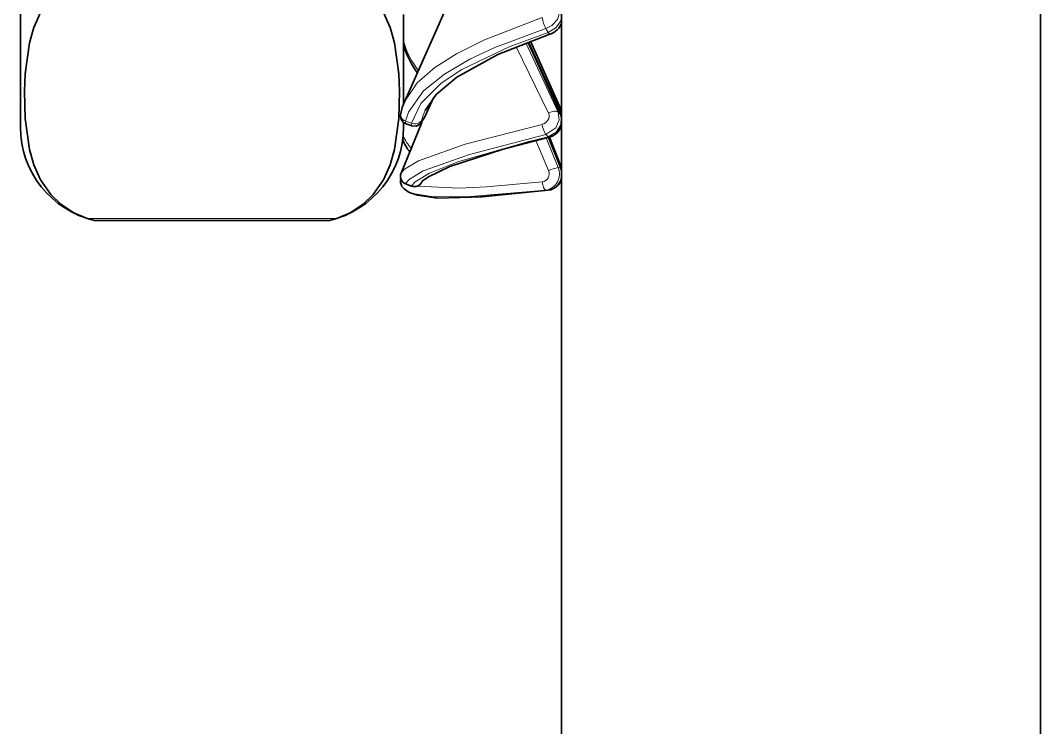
# Model space of a CAD drawing. Extents: x 291 to 834, y 188 to 661.
# Drawn here: x 417.31 to 423.7, y 478.86 to 483.29 of the extents above; entities that cross this region are included whole.
import ezdxf

# ---------------------------------------------------------------- set-up
doc = ezdxf.new("R2010")
doc.units = 0

msp = doc.modelspace()

# ---------------------------------------------------------------- linework, layer by layer
at = {"color": 7, "lineweight": 35, "ltscale": 0.11937}
msp.add_line((417.3121, 483.0002), (417.3121, 487.775), dxfattribs=at)
at = {"color": 7, "lineweight": 35}
for p, q in [((420.702, 485.1996), (420.702, 428.8196)), ((423.702, 485.1996), (423.702, 428.8196))]:
    msp.add_line(p, q, dxfattribs=at)
at = {"color": 7, "lineweight": 35, "ltscale": 0.269381}
msp.add_line((423.702, 485.1996), (423.702, 474.4243), dxfattribs=at)
at = {"color": 7, "lineweight": 35, "ltscale": 0.008212}
msp.add_line((419.7121, 483.0002), (419.7121, 483.3286), dxfattribs=at)
at = {"color": 7, "lineweight": 13, "ltscale": 0.000724587}
msp.add_line((420.6172, 483.2175), (420.6032, 483.2429), dxfattribs=at)
at = {"color": 7, "lineweight": 13, "ltscale": 0.011962}
msp.add_line((420.4774, 483.1514), (420.6807, 482.7182), dxfattribs=at)
at = {"color": 7, "lineweight": 13, "ltscale": 0.012428}
msp.add_line((420.6946, 482.7032), (420.4892, 483.1559), dxfattribs=at)
at = {"color": 7, "lineweight": 35, "ltscale": 0.012516}
msp.add_line((420.4919, 483.1568), (420.6968, 482.7), dxfattribs=at)
at = {"color": 7, "lineweight": 13, "ltscale": 0.011984}
msp.add_line((420.6946, 482.7221), (420.4961, 483.1584), dxfattribs=at)
at = {"color": 7, "lineweight": 35, "ltscale": 0.011646}
msp.add_line((420.5079, 483.1628), (420.6968, 482.737), dxfattribs=at)
at = {"color": 7, "lineweight": 13, "ltscale": 0.011574}
msp.add_line((420.4178, 483.128), (420.6199, 482.7115), dxfattribs=at)
at = {"color": 7, "lineweight": 35, "ltscale": 0.009401}
msp.add_line((417.3121, 482.6241), (417.3121, 483.0002), dxfattribs=at)
at = {"color": 7, "lineweight": 35, "ltscale": 0.00575}
msp.add_line((419.7121, 482.7702), (419.7121, 483.0002), dxfattribs=at)
at = {"color": 7, "lineweight": 35, "ltscale": 0.001059}
msp.add_line((419.7192, 482.7868), (419.7041, 482.7472), dxfattribs=at)
at = {"color": 7, "lineweight": 35, "ltscale": 0.003623}
msp.add_line((419.841, 482.6811), (419.9017, 482.8127), dxfattribs=at)
at = {"color": 7, "lineweight": 13, "ltscale": 0.003449}
msp.add_line((419.8422, 482.6854), (419.9, 482.8107), dxfattribs=at)
at = {"color": 7, "lineweight": 35, "ltscale": 0.000948311}
msp.add_line((419.7041, 482.7472), (419.6942, 482.7106), dxfattribs=at)
at = {"color": 7, "lineweight": 13, "ltscale": 0.000512355}
msp.add_line((420.6946, 482.7032), (420.6807, 482.7182), dxfattribs=at)
at = {"color": 7, "lineweight": 13, "ltscale": 0.000215927}
msp.add_line((420.6946, 482.7221), (420.69, 482.7148), dxfattribs=at)
at = {"color": 7, "lineweight": 35, "ltscale": 0.00038347}
msp.add_line((420.6968, 482.737), (420.702, 482.7226), dxfattribs=at)
at = {"color": 7, "lineweight": 35, "ltscale": 0.000390193}
msp.add_line((420.702, 482.6853), (420.6968, 482.7), dxfattribs=at)
at = {"color": 7, "lineweight": 35, "ltscale": 0.008546}
msp.add_line((419.697, 482.3369), (419.8254, 482.6537), dxfattribs=at)
at = {"color": 7, "lineweight": 35, "ltscale": 0.000727844}
msp.add_line((419.7121, 482.6241), (419.7121, 482.6533), dxfattribs=at)
at = {"color": 7, "lineweight": 13, "ltscale": 0.000986523}
msp.add_line((419.7249, 482.6615), (419.7624, 482.649), dxfattribs=at)
at = {"color": 7, "lineweight": 35, "ltscale": 0.000986299}
msp.add_line((419.7274, 482.6452), (419.7647, 482.6325), dxfattribs=at)
at = {"color": 7, "lineweight": 13, "ltscale": 0.000502321}
msp.add_line((420.6172, 482.5642), (420.6032, 482.5787), dxfattribs=at)
at = {"color": 7, "lineweight": 13, "ltscale": 0.005108}
msp.add_line((420.541, 482.5403), (420.6199, 482.3519), dxfattribs=at)
at = {"color": 7, "lineweight": 13, "ltscale": 0.005026}
msp.add_line((420.6044, 482.5566), (420.6807, 482.3706), dxfattribs=at)
at = {"color": 7, "lineweight": 13, "ltscale": 0.005148}
msp.add_line((420.6946, 482.3683), (420.6179, 482.5594), dxfattribs=at)
at = {"color": 7, "lineweight": 13, "ltscale": 0.004987}
msp.add_line((420.6946, 482.3748), (420.6203, 482.5599), dxfattribs=at)
at = {"color": 7, "lineweight": 35, "ltscale": 0.005201}
msp.add_line((420.6208, 482.5601), (420.6977, 482.3668), dxfattribs=at)
at = {"color": 7, "lineweight": 35, "ltscale": 0.00489}
msp.add_line((420.6256, 482.5614), (420.6978, 482.3796), dxfattribs=at)
at = {"color": 7, "lineweight": 13, "ltscale": 0.000142621}
msp.add_line((420.6978, 482.3796), (420.6946, 482.3748), dxfattribs=at)
at = {"color": 7, "lineweight": 35, "ltscale": 0.000346231}
msp.add_line((420.702, 482.3664), (420.6978, 482.3796), dxfattribs=at)
at = {"color": 7, "lineweight": 13, "ltscale": 3.21885e-05}
msp.add_line((419.6963, 482.3348), (419.6969, 482.3359), dxfattribs=at)
at = {"color": 7, "lineweight": 13, "ltscale": 0.000352825}
msp.add_line((420.6946, 482.3683), (420.6807, 482.3706), dxfattribs=at)
at = {"color": 7, "lineweight": 13, "ltscale": 8.63336e-05}
msp.add_line((420.6977, 482.3668), (420.6946, 482.3683), dxfattribs=at)
at = {"color": 7, "lineweight": 35, "ltscale": 0.00034937}
msp.add_line((420.702, 482.3535), (420.6977, 482.3668), dxfattribs=at)
at = {"color": 7, "lineweight": 13, "ltscale": 5.97095e-05}
msp.add_line((419.7245, 482.2693), (419.7249, 482.2717), dxfattribs=at)
at = {"color": 7, "lineweight": 35, "ltscale": 0.001002}
msp.add_line((419.7245, 482.2693), (419.7619, 482.2549), dxfattribs=at)
at = {"color": 7, "lineweight": 13, "ltscale": 0.001003}
msp.add_line((419.7249, 482.2717), (419.7624, 482.2573), dxfattribs=at)
at = {"color": 7, "lineweight": 13, "ltscale": 6.29922e-05}
msp.add_line((419.7624, 482.2574), (419.7619, 482.2549), dxfattribs=at)
at = {"color": 7, "lineweight": 35, "ltscale": 0.000807989}
msp.add_line((419.769, 482.2079), (419.7997, 482.1977), dxfattribs=at)
at = {"color": 7, "lineweight": 13, "ltscale": 0.000352029}
msp.add_line((420.6172, 482.2288), (420.6032, 482.2305), dxfattribs=at)
at = {"color": 7, "lineweight": 13, "ltscale": 0.039131}
msp.add_line((417.7295, 482.053), (419.2947, 482.053), dxfattribs=at)
at = {"color": 7, "lineweight": 35, "ltscale": 0.001228}
for p, q in [((417.7295, 482.053), (417.7767, 482.0396)), ((419.2947, 482.053), (419.2475, 482.0396))]:
    msp.add_line(p, q, dxfattribs=at)
at = {"color": 7, "lineweight": 35, "ltscale": 0.036769}
msp.add_line((417.7767, 482.0396), (419.2475, 482.0396), dxfattribs=at)
at = {"color": 7, "lineweight": 35}
for points in [[(419.7192, 482.7868), (420.0089, 483.4387), (420.1135, 483.7109), (420.1483, 483.8307)], [(417.7295, 483.583), (417.6464, 483.5479), (417.5645, 483.4941), (417.5017, 483.4337), (417.438, 483.3424), (417.396, 483.2482), (417.3687, 483.1514), (417.3426, 482.9576), (417.3383, 482.8505)], [(419.2947, 483.583), (419.3778, 483.5479), (419.4597, 483.4941), (419.5225, 483.4337), (419.5862, 483.3424), (419.6282, 483.2482), (419.6556, 483.1514), (419.6817, 482.9576), (419.6859, 482.8505)], [(419.8465, 482.7287), (419.9156, 482.8282), (420.046, 482.9377), (420.3025, 483.0787), (420.6287, 483.2057)], [(417.7295, 482.053), (417.6464, 482.0882), (417.5645, 482.1419), (417.5017, 482.2023), (417.438, 482.2936), (417.396, 482.3878), (417.3687, 482.4846), (417.3426, 482.6784), (417.3383, 482.8505)], [(419.2947, 482.053), (419.3778, 482.0882), (419.4597, 482.1419), (419.5225, 482.2023), (419.5862, 482.2936), (419.6282, 482.3878), (419.6556, 482.4846), (419.6817, 482.6784), (419.6859, 482.8505)], [(419.8412, 482.6816), (419.8179, 482.6451), (419.7908, 482.6307), (419.7647, 482.6325)], [(419.8244, 482.2785), (419.8295, 482.285), (419.8679, 482.3138), (420.0023, 482.3777), (420.3364, 482.4862), (420.6246, 482.561)], [(419.7997, 482.1977), (419.9244, 482.1795), (420.2043, 482.1878), (420.6187, 482.2288)]]:
    msp.add_lwpolyline(points, dxfattribs=at)
at = {"color": 7, "lineweight": 13}
for points in [[(420.6807, 483.3651), (420.6882, 483.3403), (420.6766, 483.2991), (420.64, 483.2612), (420.6032, 483.2429)], [(420.6172, 483.2175), (420.6684, 483.2473), (420.6976, 483.289), (420.7018, 483.3166), (420.6946, 483.3392)], [(420.5808, 483.3099), (420.2183, 483.1711), (420.0438, 483.0841), (419.9073, 482.9972), (419.7973, 482.9007), (419.7192, 482.7868)], [(420.6032, 483.2429), (420.2834, 483.1228), (420.127, 483.0495), (419.9679, 482.9567), (419.8375, 482.8514), (419.743, 482.7184), (419.7249, 482.6615)], [(419.7624, 482.649), (419.8203, 482.7723), (419.9481, 482.899), (420.0775, 482.9853), (420.3739, 483.128), (420.6172, 483.2175)], [(420.6807, 482.7182), (420.6873, 482.6691), (420.6667, 482.6207), (420.6032, 482.5787)], [(420.6172, 482.5642), (420.6683, 482.5926), (420.6974, 482.6392), (420.6994, 482.6896), (420.6946, 482.7032)], [(420.5808, 482.6417), (420.0972, 482.5167), (419.8056, 482.414), (419.7175, 482.3605), (419.6969, 482.3359)], [(419.8268, 482.6695), (419.8262, 482.6646), (419.8264, 482.6631), (419.8272, 482.6621), (419.8289, 482.663), (419.8341, 482.6698), (419.8422, 482.6854)], [(420.6032, 482.5787), (420.1259, 482.4533), (419.8358, 482.3499), (419.7461, 482.2963), (419.7249, 482.2717)], [(419.7624, 482.2573), (419.7839, 482.2819), (419.8742, 482.3365), (420.0513, 482.4065), (420.4879, 482.5323), (420.6172, 482.5642)], [(420.5808, 482.2821), (420.2319, 482.2506), (420.0604, 482.2431), (419.7989, 482.2556)], [(420.6032, 482.2305), (420.1055, 482.1881), (419.8862, 482.189), (419.769, 482.2079)], [(419.7997, 482.1977), (419.9525, 482.1794), (420.126, 482.1833), (420.6172, 482.2288)]]:
    msp.add_lwpolyline(points, dxfattribs=at)
for centre, radius, start, end in [((420.7909, 483.343), 0.2128, 188.95186, 208.06297), ((420.636, 483.2229), 0.0191, 196.00736, 247.23276), ((420.2199, 483.3037), 0.5272, 195.61683, 218.25031), ((419.7369, 482.7036), 0.0432, 159.49916, 254.15795), ((420.1015, 482.6108), 0.2809, 155.18779, 167.93711), ((420.5704, 482.6943), 0.0531, 281.13913, 19.19643), ((420.6817, 482.7319), 0.0161, 322.98876, 18.71604), ((420.6227, 482.6886), 0.0794, 0.77558, 24.98643), ((419.7419, 482.6546), 0.0178, 157.87758, 212.81063), ((419.7797, 482.6419), 0.0182, 157.54656, 212.13228), ((419.7839, 482.6953), 0.0506, 244.97474, 329.00191), ((420.7057, 482.6489), 0.1249, 183.26006, 214.3872), ((419.9518, 482.6708), 0.2624, 202.65423, 222.99005), ((420.6241, 482.5694), 0.00853, 216.86757, 273.6408), ((419.7432, 482.318), 0.0497, 158.86978, 248.44335), ((420.5734, 482.3318), 0.0505, 278.43629, 23.31864), ((420.5865, 482.3304), 0.102, 279.49261, 23.10003), ((420.6002, 482.3287), 0.102, 279.65931, 22.72845), ((420.7047, 482.1931), 0.1796, 97.7168, 118.11697), ((419.7423, 482.2805), 0.0489, 158.189, 215.00899), ((419.7817, 482.3025), 0.049, 246.82706, 337.28524)]:
    msp.add_arc(centre, radius, start, end, dxfattribs=at)
at = {"color": 7, "lineweight": 35}
for centre, radius, start, end in [((420.5954, 483.313), 0.1122, 287.27085, 342.57555), ((420.2252, 483.2895), 0.5358, 196.76274, 217.42404), ((419.7459, 482.6954), 0.0536, 163.56646, 249.70069), ((420.5988, 482.6645), 0.1067, 284.01195, 345.43063), ((417.9121, 482.6241), 0.6, 179.99999, 256.96098), ((419.1121, 482.6241), 0.6, 283.03902, 0), ((419.9688, 482.6479), 0.2815, 201.4475, 219.25712), ((419.7431, 482.3162), 0.0504, 157.2134, 248.3764), ((419.7553, 482.286), 0.0628, 164.64191, 210.99325), ((419.8017, 482.3302), 0.1264, 218.00285, 255.03576), ((419.7797, 482.3023), 0.0507, 249.48143, 331.93015), ((420.6058, 482.3266), 0.0987, 277.49925, 346.7802)]:
    msp.add_arc(centre, radius, start, end, dxfattribs=at)
at = {"color": 7, "lineweight": 13}
for centre, major_axis, ratio, start_param, end_param in [((420.6375, 482.694), (0.0453, 0.0211), 0.472412, 0.158529, 1.742935), ((420.5989, 482.2802), (0.0057, -0.0497), 0.357597, 4.632693, 6.200787)]:
    msp.add_ellipse(centre, major_axis=major_axis, ratio=ratio, start_param=start_param, end_param=end_param, dxfattribs=at)

doc.saveas('drawing.dxf')
